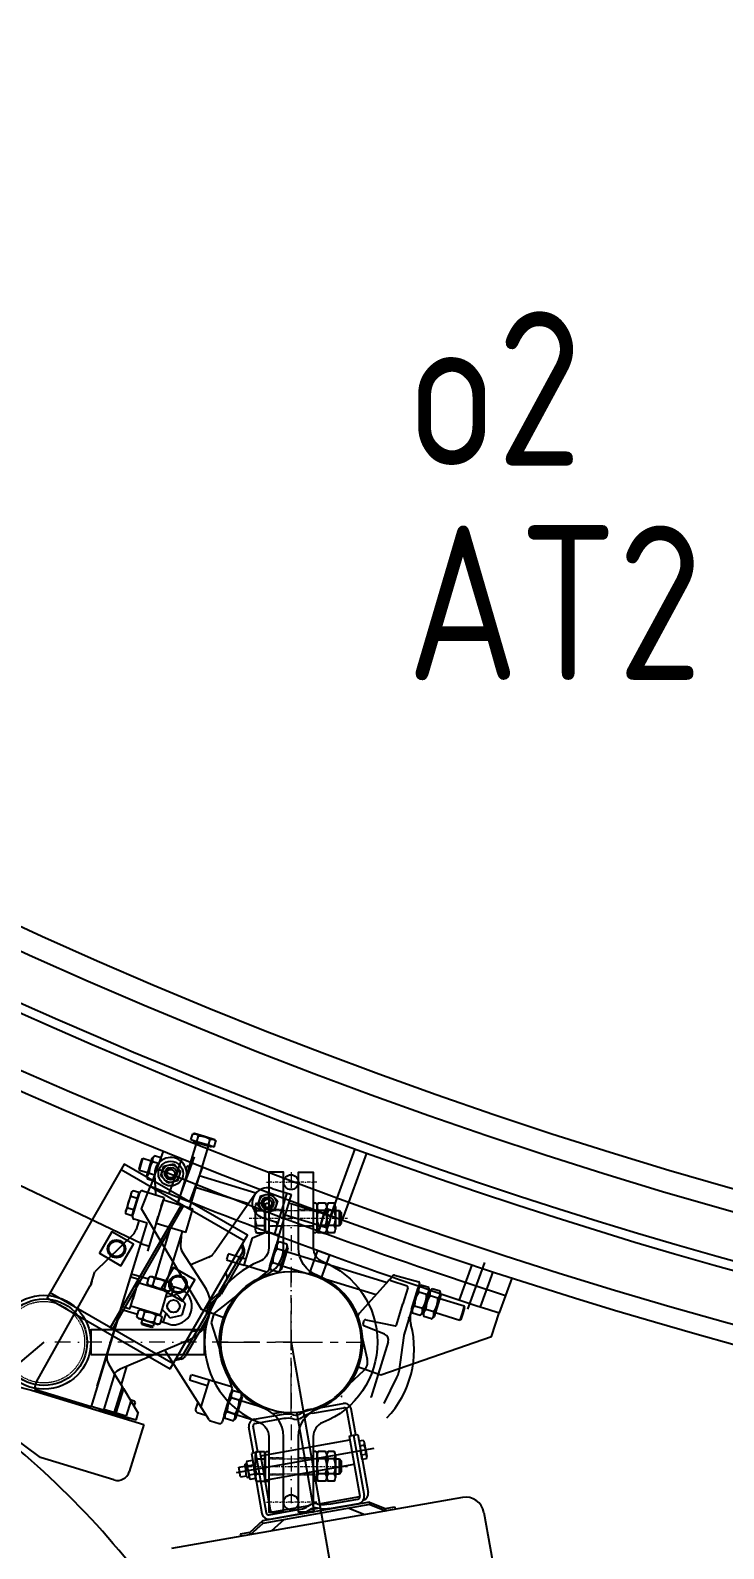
# Model space of a CAD drawing. Header units: millimetres. Extents: x -139278 to 641613, y -260926 to 217780.
# Drawn here: x 223079 to 223640, y -2425 to -1197 of the extents above; entities that cross this region are included whole.
import ezdxf
from ezdxf.enums import TextEntityAlignment as Align

# ---------------------------------------------------------------- set-up
doc = ezdxf.new("R2010")
doc.units = ezdxf.units.MM
for name, pattern in [('MITTE', [50.8, 31.75, -6.35, 6.35, -6.35]), ('STRICHLINIE', [0.75, 0.5, -0.25]), ('STRICHPUNKT', [25.4, 12.7, -6.35, 0, -6.35])]:
    doc.linetypes.add(name, pattern=pattern)
for name, color, linetype, lineweight in [('10_30_AntennentraegerAchse', 61, 'MITTE', 18), ('10_30_Sektorantenne_MHA', 21, 'Continuous', 25), ('10_31_SystemGestell_Kabelbock', 6, 'Continuous', 25), ('10_yy_Stahl', 6, 'Continuous', 25), ('10_yy_Stahl_Achse', 8, 'STRICHPUNKT', 9), ('10_yy_Stahl_VDK', 8, 'STRICHLINIE', 9), ('20_30_Sektorantenne_MHA', 7, 'Continuous', 25), ('99_Gebaeude_VDK', 53, 'STRICHLINIE', 18)]:
    doc.layers.add(name, color=color, linetype=linetype, lineweight=lineweight)
doc.styles.add('ISOCP', font='ISOCP', dxfattribs={"width": 0.9})
doc.dimstyles.new('M_050', dxfattribs={"dimscale": 50, "dimtxt": 2.5, "dimasz": 2, "dimexe": 2, "dimexo": 2, "dimgap": 1, "dimtad": 1, "dimlfac": 0.001, "dimzin": 1, "dimdsep": 46, "dimtxsty": 'ISOCP', "dimblk": 'OBLIQUE', "dimcen": 2.5, "dimclrd": 256, "dimclre": 256, "dimclrt": 256, "dimadec": 0, "dimazin": 0, "dimtfac": 1, "dimtmove": 2, "dimatfit": 3, "dimfxl": 0, "dimtolj": 1, "dimtzin": 0, "dimarcsym": 0})

# ---------------------------------------------------------------- blocks, each defined once
blk = doc.blocks.new('_OBLIQUE')
at = {"color": 0, "linetype": 'ByBlock'}
blk.add_line((-0.5, -0.5), (0.5, 0.5), dxfattribs=at)
blk = doc.blocks.new('*D44')
at = {"lineweight": -2}
blk.add_arc((224746.8, 1744.4), 2209.6, 240.0004, 260.0004, dxfattribs=at)
at = {"layer": 'Defpoints', "color": 0}
for p in [(224746.8, 1744.4), (224746.8, 1744.4), (223871.6, -284.5), (222678.5, -1838), (224034.9, -2293.3)]:
    blk.add_point(p, dxfattribs=at)
at = {"lineweight": -2, "xscale": 100, "yscale": 100, "zscale": 100}
for p, rotation in [((223642, -169.2), 150.0003761264478), ((224363.1, -431.7), 350.0003761264577)]:
    blk.add_blockref('_OBLIQUE', p, dxfattribs=dict(at, rotation=rotation))
at = {"insert": (224029.6, -226.3), "char_height": 125, "attachment_point": 5, "rotation": 340.0004, "style": 'ISOCP'}
blk.add_mtext('\\A1;20°', dxfattribs=at)
blk = doc.blocks.new('*D46')
at = {"lineweight": -2}
blk.add_arc((224746.8, 1744.4), 2209.6, 220.0004, 240.0004, dxfattribs=at)
at = {"layer": 'Defpoints', "color": 0}
for p in [(224746.8, 1744.4), (224746.8, 1744.4), (223230.5, 137.2), (221606, -891.1), (222678.5, -1838)]:
    blk.add_point(p, dxfattribs=at)
at = {"lineweight": -2, "xscale": 100, "yscale": 100, "zscale": 100}
for p, rotation in [((223054.1, 324.1), 130.000376126735), ((223642, -169.2), 330.0003761267437)]:
    blk.add_blockref('_OBLIQUE', p, dxfattribs=dict(at, rotation=rotation))
at = {"insert": (223398.8, 137.9), "char_height": 125, "attachment_point": 5, "rotation": 320.0004, "style": 'ISOCP'}
blk.add_mtext('\\A1;20°', dxfattribs=at)
blk = doc.blocks.new('M12 HV Seite Kopf')
at = {"color": 0, "linetype": 'ByBlock', "lineweight": -2}
for p, q in [((-12, 10), (-12, 3.6)), ((12, 3.6), (-12, 3.6)), ((-11, 3), (-12, 2)), ((-12, 2), (-12, 0)), ((12, 0), (-12, 0)), ((11, 3), (-11, 3)), ((-10, 3.6), (-10, 3)), ((9, 11), (-9, 11)), ((-6, 10), (-6, 3.6)), ((6, 10), (6, 3.6)), ((10, 3.6), (10, 3)), ((11, 3), (12, 2)), ((12, 10), (12, 3.6)), ((12, 2), (12, 0))]:
    blk.add_line(p, q, dxfattribs=at)
for centre, radius, start, end in [((-9, 6), 4.97, 53.0008, 126.9992), ((0, -7.4), 18.4, 71.0054, 108.9946), ((9, 6), 4.97, 53.0008, 126.9992)]:
    blk.add_arc(centre, radius, start, end, dxfattribs=at)
blk = doc.blocks.new('M 12 HV Seite Mutter gekontert')
at = {"color": 0, "linetype": 'ByBlock', "lineweight": -2}
for p, q in [((0, 12), (0, -12)), ((2, 12), (0, 12)), ((3, 11), (2, 12)), ((3, 11), (3, -11)), ((10, 12), (4, 12)), ((10, 6), (4, 6)), ((11, 9), (11, -9)), ((11, 9), (11, -9)), ((17, 12), (12, 12)), ((17, 6), (12, 6)), ((18, 9), (18, -9)), ((18, 6), (21.2, 6)), ((21.2, -6), (21.2, 6)), ((21.2, 6), (22.7, 4.5)), ((22.7, 4.5), (22.7, -4.5)), ((2, -12), (0, -12)), ((3, -11), (2, -12)), ((10, -6), (4, -6)), ((10, -12), (4, -12)), ((17, -6), (12, -6)), ((17, -12), (12, -12)), ((18, -6), (21.2, -6)), ((21.2, -6), (22.7, -4.5))]:
    blk.add_line(p, q, dxfattribs=at)
for centre, radius, start, end in [((8, 9), 4.97, 143.0008, 216.9992), ((21.4, 0), 18.4, 161.0054, 198.9946), ((6, 9), 4.97, 323.0008, 36.9992), ((-7.4, 0), 18.4, 341.0054, 18.9946), ((16, 9), 4.97, 143.0008, 216.9992), ((29.4, 0), 18.4, 161.0054, 198.9946), ((13, 9), 4.97, 323.0008, 36.9992), ((-0.4, 0), 18.4, 341.0054, 18.9946), ((8, -9), 4.97, 143.0008, 216.9992), ((6, -9), 4.97, 323.0008, 36.9992), ((16, -9), 4.97, 143.0008, 216.9992), ((13, -9), 4.97, 323.0008, 36.9992)]:
    blk.add_arc(centre, radius, start, end, dxfattribs=at)
blk = doc.blocks.new('M12 HV Schelle seite')
at = {"color": 8, "linetype": 'STRICHPUNKT', "lineweight": 5, "ltscale": 0.2}
blk.add_line((0, 16), (0, -63.7), dxfattribs=at)
at = {"layer": '10_yy_Stahl_VDK', "ltscale": 0.2}
for p, q in [((-7, -12), (-7, 0)), ((6, 0), (6, -36)), ((7, -12), (7, 0)), ((-6, 0), (-6, -36)), ((-7, -36), (-7, -24)), ((7, -36), (7, -24))]:
    blk.add_line(p, q, dxfattribs=at)
blk.add_blockref('M12 HV Seite Kopf', (0, 0))
at = {"rotation": 270}
blk.add_blockref('M 12 HV Seite Mutter gekontert', (0, -36), dxfattribs=at)
blk = doc.blocks.new('Sektor-AL 114.3 oben_08')
for points in [[(22163.3, 10928, -0.308308), (22155.7, 10916.9, 0.681385), (22155.7, 10786.6, -0.308308), (22163.3, 10775.4), (22163.3, 10714.2), (22175.3, 10714.2), (22175.3, 10775.4, 0.308308), (22160.1, 10797.7, -0.681385), (22160.1, 10905.7, 0.308308), (22175.3, 10928), (22175.3, 10989.2), (22163.3, 10989.2)], [(22199.3, 10928, 0.308308), (22206.9, 10916.9, -0.681385), (22206.9, 10786.6, 0.308308), (22199.3, 10775.4), (22199.3, 10714.2), (22187.3, 10714.2), (22187.3, 10775.4, -0.308308), (22202.6, 10797.7, 0.681385), (22202.6, 10905.7, -0.308308), (22187.3, 10928), (22187.3, 10989.2), (22199.3, 10989.2)]]:
    blk.add_lwpolyline(points, format="xyb", close=True)
blk.add_lwpolyline([(22019.4, 10841.7), (22111.3, 10841.7), (22111.3, 10861.7), (22019.4, 10861.7)], close=True)
for centre, radius in [((22181.3, 10981.2), 6), ((21981.3, 10851.7), 38), ((21981.3, 10851.7), 35), ((22181.3, 10722.2), 6)]:
    blk.add_circle(centre, radius)
at = {"layer": '10_yy_Stahl_Achse'}
for p, q in [((22181.3, 10989.2), (22181.3, 10714.2)), ((22181.3, 10851.7), (21981.3, 10851.7))]:
    blk.add_line(p, q, dxfattribs=at)
at = {"layer": '10_yy_Stahl_Achse', "ltscale": 0.2}
for p, q in [((22202.1, 10981.2), (22160.6, 10981.2)), ((22202.1, 10722.2), (22160.6, 10722.2))]:
    blk.add_line(p, q, dxfattribs=at)
at = {"layer": '10_yy_Stahl_VDK'}
blk.add_circle((21981.3, 10851.7), 33, dxfattribs=at)
at = {"layer": '99_Gebaeude_VDK'}
blk.add_circle((22181.3, 10851.7), 57.1, dxfattribs=at)
at = {"rotation": 90}
for p in [(22163.3, 10952.2), (22163.3, 10751.2)]:
    blk.add_blockref('M12 HV Schelle seite', p, dxfattribs=at)

msp = doc.modelspace()

# ---------------------------------------------------------------- linework, layer by layer
for p, q in [((223213.312, -2096.677), (223198.043, -2146.62)), ((223222.875, -2099.601), (223207.606, -2149.544)), ((223186.536, -2103.826), (223176.269, -2132.035)), ((223201.384, -2109.813), (223191.118, -2138.018)), ((223211.456, -2108.455), (223197.769, -2146.059)), ((223341.53, -2101.934), (223321.865, -2155.963)), ((223350.928, -2105.351), (223331.262, -2159.383)), ((223218.113, -2116.479), (223207.848, -2144.681)), ((223436.121, -2195.827), (223425.857, -2224.029)), ((223453.221, -2201.474), (223442.955, -2229.68)), ((223468.444, -2206.432), (223458.176, -2234.641)), ((223289.915, -2258.364), (223444.441, -3134.725)), ((223274.889, -2316.15), (223282.033, -2314.868))]:
    msp.add_line(p, q)
at = {"ltscale": 4}
for p, q in [((223208.88, -2094.695), (223210.354, -2089.876)), ((223213.571, -2096.129), (223208.88, -2094.695)), ((223211.836, -2089.534), (223210.354, -2089.876)), ((223210.905, -2095.314), (223210.73, -2095.888)), ((223210.73, -2095.888), (223225.457, -2100.39)), ((223219.964, -2092.019), (223211.836, -2089.534)), ((223213.571, -2096.129), (223215.044, -2091.31)), ((223222.967, -2099.002), (223213.571, -2096.129)), ((223228.093, -2094.504), (223219.964, -2092.019)), ((223222.967, -2099.002), (223224.44, -2094.183)), ((223227.657, -2100.436), (223222.967, -2099.002)), ((223225.632, -2099.817), (223225.457, -2100.39)), ((223227.657, -2100.436), (223229.131, -2095.617)), ((223228.093, -2094.504), (223229.131, -2095.617)), ((223169.139, -2110.334), (223167.896, -2114.398)), ((223168.613, -2114.618), (223170.075, -2109.836)), ((223169.139, -2110.334), (223170.075, -2109.836)), ((223176.769, -2111.883), (223170.075, -2109.836)), ((223173.071, -2123.98), (223177.544, -2109.349)), ((223177.544, -2109.349), (223179.375, -2107.642)), ((223182.445, -2113.713), (223177.939, -2112.336)), ((223184.632, -2109.249), (223179.375, -2107.642)), ((223185.095, -2111.257), (223184.632, -2109.249)), ((223167.896, -2114.398), (223166.654, -2118.463)), ((223166.654, -2118.463), (223167.152, -2119.399)), ((223167.152, -2119.399), (223168.613, -2114.618)), ((223173.846, -2121.446), (223167.152, -2119.399)), ((223173.071, -2123.98), (223173.634, -2126.419)), ((223179.574, -2123.102), (223175.069, -2121.724)), ((223180.458, -2139.153), (223179.541, -2122.648)), ((223184.552, -2123.767), (223186.943, -2115.945)), ((223190.13, -2129.748), (223184.552, -2123.767)), ((223186.943, -2115.945), (223194.912, -2114.106)), ((223194.912, -2114.106), (223200.49, -2120.087)), ((223200.49, -2120.087), (223198.099, -2127.909)), ((223204.644, -2117.233), (223206.151, -2115.828)), ((223205.91, -2120.887), (223205.468, -2120.752)), ((223207.345, -2116.193), (223206.151, -2115.828)), ((223261.444, -2137.77), (223215.5, -2123.724)), ((223160.882, -2136.828), (223158.397, -2144.956)), ((223160.882, -2136.828), (223161.995, -2135.79)), ((223161.593, -2156.391), (223167.441, -2137.264)), ((223166.814, -2137.264), (223161.995, -2135.79)), ((223166.814, -2137.264), (223165.38, -2141.954)), ((223169.938, -2135.937), (223187.152, -2141.199)), ((223178.891, -2128.026), (223173.634, -2126.419)), ((223179.793, -2127.185), (223178.891, -2128.026)), ((223198.099, -2127.909), (223190.13, -2129.748)), ((223255.354, -2146.365), (223212.576, -2133.287)), ((223274.593, -2133.948), (223290.372, -2138.772)), ((223286.546, -2137.602), (223276.46, -2170.595)), ((223158.397, -2144.956), (223155.912, -2153.085)), ((223162.507, -2151.35), (223157.688, -2149.877)), ((223165.38, -2141.954), (223160.561, -2140.481)), ((223162.266, -2154.191), (223166.768, -2139.464)), ((223165.38, -2141.954), (223162.507, -2151.35)), ((223166.195, -2139.289), (223166.768, -2139.464)), ((223184.813, -2148.85), (223173.853, -2184.698)), ((223184.886, -2148.611), (223182.401, -2156.739)), ((223187.152, -2141.199), (223184.813, -2148.85)), ((223184.886, -2148.611), (223186.567, -2143.112)), ((223186.567, -2143.112), (223210.475, -2150.421)), ((223260.699, -2138.732), (223227.55, -2186.073)), ((223262.969, -2147.741), (223265.36, -2139.92)), ((223268.547, -2153.723), (223262.969, -2147.741)), ((223265.36, -2139.92), (223273.329, -2138.08)), ((223273.329, -2138.08), (223278.907, -2144.062)), ((223278.907, -2144.062), (223276.516, -2151.883)), ((223279.7, -2173.677), (223290.372, -2138.772)), ((223316.246, -2154.525), (223288.179, -2145.944)), ((223316.795, -2154.784), (223318.229, -2150.094)), ((223318.229, -2150.094), (223323.048, -2151.567)), ((223133.093, -2294.074), (223173.441, -2162.104)), ((223152.536, -2230.48), (223173.441, -2162.104)), ((223155.912, -2153.085), (223156.254, -2154.567)), ((223161.073, -2156.041), (223156.254, -2154.567)), ((223162.507, -2151.35), (223161.073, -2156.041)), ((223161.692, -2154.016), (223162.266, -2154.191)), ((223173.441, -2162.104), (223162.921, -2158.888)), ((223166.747, -2160.057), (223164.574, -2167.164)), ((223180.72, -2162.238), (223182.401, -2156.739)), ((223204.627, -2169.547), (223180.72, -2162.238)), ((223204.627, -2169.547), (223210.475, -2150.421)), ((223267.283, -2157.855), (223277.325, -2160.925)), ((223276.516, -2151.883), (223268.547, -2153.723)), ((223313.323, -2164.088), (223285.255, -2155.507)), ((223317.036, -2151.943), (223312.533, -2166.67)), ((223313.922, -2164.18), (223316.795, -2154.784)), ((223316.795, -2154.784), (223321.614, -2156.258)), ((223317.61, -2152.119), (223317.036, -2151.943)), ((223318.42, -2169.307), (223320.905, -2161.178)), ((223320.905, -2161.178), (223323.39, -2153.049)), ((223323.39, -2153.049), (223323.048, -2151.567)), ((223161.981, -2171.411), (223131.089, -2201.44)), ((223192.195, -2165.746), (223179.916, -2205.911)), ((223201.758, -2168.67), (223189.479, -2208.835)), ((223201.37, -2169.94), (223200.555, -2179.252)), ((223251.949, -2196.04), (223258.674, -2174.045)), ((223258.674, -2174.045), (223270.044, -2169.136)), ((223271.429, -2169.057), (223278.372, -2171.18)), ((223279.7, -2173.677), (223271.514, -2200.453)), ((223312.488, -2168.871), (223313.922, -2164.18)), ((223312.488, -2168.871), (223317.307, -2170.344)), ((223313.107, -2166.846), (223312.533, -2166.67)), ((223313.922, -2164.18), (223318.741, -2165.653)), ((223318.42, -2169.307), (223317.307, -2170.344)), ((223169.227, -2178.816), (223174.371, -2180.388)), ((223219.895, -2212.925), (223202.131, -2185.57)), ((223253.411, -2191.259), (223239.066, -2186.873)), ((223272.631, -2196.8), (223277.999, -2179.243)), ((223277.999, -2179.243), (223280.195, -2177.194)), ((223284.781, -2184.756), (223278.473, -2182.827)), ((223286.503, -2179.123), (223280.195, -2177.194)), ((223287.179, -2182.049), (223281.811, -2199.607)), ((223287.179, -2182.049), (223281.811, -2199.607)), ((223286.249, -2185.09), (223367.595, -2209.96)), ((223287.179, -2182.049), (223286.503, -2179.123)), ((223223.357, -2189.503), (223208.807, -2195.851)), ((223237.604, -2191.655), (223251.949, -2196.04)), ((223238.985, -2187.138), (223237.696, -2191.354)), ((223270.077, -2201.583), (223251.949, -2196.04)), ((223272.631, -2196.8), (223273.306, -2199.727)), ((223281.337, -2196.022), (223275.028, -2194.094)), ((223282.741, -2196.566), (223358.735, -2219.8)), ((223128.75, -2209.091), (223127.873, -2211.96)), ((223128.185, -2210.939), (223131.089, -2201.44)), ((223159.815, -2230.614), (223166.54, -2208.619)), ((223174.431, -2207.372), (223160.869, -2203.225)), ((223165.876, -2207.37), (223161.094, -2205.908)), ((223164.42, -2215.552), (223166.101, -2210.053)), ((223166.101, -2210.053), (223190.009, -2217.363)), ((223173.335, -2210.956), (223174.943, -2205.699)), ((223175.042, -2212.787), (223173.335, -2210.956)), ((223177.381, -2205.136), (223174.943, -2205.699)), ((223177.381, -2205.136), (223192.013, -2209.61)), ((223178.03, -2212.392), (223179.637, -2207.135)), ((223187.418, -2215.262), (223189.026, -2210.005)), ((223192.013, -2209.61), (223193.72, -2211.44)), ((223192.113, -2216.697), (223193.72, -2211.44)), ((223271.514, -2200.453), (223227.463, -2235.088)), ((223279.615, -2201.655), (223273.306, -2199.727)), ((223281.811, -2199.607), (223279.615, -2201.655)), ((223368.801, -2208.62), (223345.176, -2234.858)), ((223372.524, -2204.486), (223370.253, -2207.007)), ((223383.78, -2213.136), (223370.671, -2208.622)), ((223373.526, -2204.189), (223393.197, -2209.46)), ((223393.894, -2210.718), (223392.15, -2216.422)), ((223083.975, -2290.56), (223127.353, -2212.892)), ((223160.254, -2229.179), (223161.935, -2223.681)), ((223164.42, -2215.552), (223161.935, -2223.681)), ((223189.674, -2217.26), (223175.042, -2212.787)), ((223189.674, -2217.26), (223175.042, -2212.787)), ((223184.161, -2236.489), (223190.009, -2217.363)), ((223193.104, -2220.917), (223188.604, -2221.956)), ((223189.674, -2217.26), (223192.113, -2216.697)), ((223193.104, -2220.917), (223195.296, -2213.75)), ((223197.605, -2219.878), (223193.104, -2220.917)), ((223199.121, -2214.92), (223193.209, -2213.112)), ((223197.605, -2219.878), (223204.299, -2227.057)), ((223384.411, -2214.374), (223380.448, -2227.338)), ((223384.411, -2214.374), (223384.459, -2214.217)), ((223384.457, -2214.225), (223384.443, -2214.232)), ((223387.42, -2231.895), (223392.788, -2214.337)), ((223392.15, -2216.422), (223388.057, -2229.81)), ((223392.788, -2214.337), (223394.984, -2212.289)), ((223399.571, -2219.851), (223393.262, -2217.922)), ((223401.293, -2214.218), (223394.984, -2212.289)), ((223401.968, -2217.144), (223396.6, -2234.702)), ((223401.968, -2217.144), (223396.6, -2234.702)), ((223401.968, -2217.144), (223401.293, -2214.218)), ((223401.968, -2217.144), (223404.165, -2215.096)), ((223408.751, -2222.658), (223402.443, -2220.729)), ((223410.473, -2217.024), (223404.165, -2215.096)), ((223411.149, -2219.951), (223405.781, -2237.509)), ((223410.219, -2222.992), (223430.015, -2229.044)), ((223411.149, -2219.951), (223410.473, -2217.024)), ((223152.536, -2230.48), (223128.123, -2310.331)), ((223165.66, -2236.061), (223152.098, -2231.914)), ((223158.566, -2231.278), (223153.785, -2229.816)), ((223184.161, -2236.489), (223160.254, -2229.179)), ((223165.149, -2237.733), (223166.756, -2232.476)), ((223169.195, -2231.913), (223166.756, -2232.476)), ((223169.195, -2231.913), (223183.826, -2236.386)), ((223169.843, -2239.168), (223171.451, -2233.911)), ((223188.716, -2235.273), (223185.566, -2231.895)), ((223186.525, -2242.44), (223188.716, -2235.273)), ((223191.866, -2238.651), (223188.716, -2235.273)), ((223204.299, -2227.057), (223201.429, -2236.443)), ((223227.463, -2235.088), (223225.124, -2242.738)), ((223375.2, -2244.502), (223380.448, -2227.338)), ((223388.057, -2229.81), (223381.064, -2252.684)), ((223387.42, -2231.895), (223388.096, -2234.821)), ((223394.404, -2236.75), (223388.096, -2234.821)), ((223396.126, -2231.117), (223389.818, -2229.188)), ((223396.6, -2234.702), (223394.404, -2236.75)), ((223396.6, -2234.702), (223397.276, -2237.628)), ((223405.307, -2233.924), (223398.998, -2231.995)), ((223406.711, -2234.468), (223426.506, -2240.52)), ((223428.26, -2234.782), (223426.506, -2240.52)), ((223427.63, -2239.922), (223429.121, -2235.045)), ((223430.015, -2229.044), (223428.26, -2234.782)), ((223429.121, -2235.045), (223430.612, -2230.168)), ((223430.612, -2230.168), (223430.015, -2229.044)), ((223166.856, -2239.563), (223165.149, -2237.733)), ((223181.487, -2244.037), (223166.856, -2239.563)), ((223181.487, -2244.037), (223166.856, -2239.563)), ((223169.39, -2240.338), (223168.623, -2242.849)), ((223169.121, -2243.785), (223168.623, -2242.849)), ((223173.404, -2244.31), (223168.623, -2242.849)), ((223169.121, -2243.785), (223173.185, -2245.028)), ((223173.185, -2245.028), (223177.249, -2246.27)), ((223178.186, -2245.772), (223173.404, -2244.31)), ((223177.249, -2246.27), (223178.186, -2245.772)), ((223178.953, -2243.262), (223178.186, -2245.772)), ((223179.232, -2242.039), (223180.839, -2236.782)), ((223181.487, -2244.037), (223183.926, -2243.474)), ((223183.826, -2236.386), (223185.533, -2238.217)), ((223183.926, -2243.474), (223185.533, -2238.217)), ((223190.35, -2243.609), (223184.437, -2241.802)), ((223191.866, -2238.651), (223201.429, -2236.443)), ((223225.124, -2242.738), (223242.277, -2296.084)), ((223344.02, -2239.329), (223351.559, -2271.982)), ((223348.209, -2243.857), (223349.135, -2240.828)), ((223365.565, -2251.854), (223348.791, -2245.077)), ((223350.299, -2240.143), (223374.036, -2245.188)), ((223403.584, -2239.557), (223397.276, -2237.628)), ((223405.781, -2237.509), (223403.584, -2239.557)), ((223427.63, -2239.922), (223426.506, -2240.52)), ((223206.457, -2256.88), (223151.529, -2280.195)), ((223368.474, -2257.952), (223354.813, -2302.635)), ((223381.029, -2252.842), (223376.983, -2282.469)), ((223223.546, -2321.225), (223187.716, -2264.835)), ((222999.18, -2277.184), (223079.913, -2297.16)), ((223147.141, -2284.18), (223138.496, -2312.457)), ((223142.133, -2275.904), (223147.141, -2284.18)), ((223147.141, -2284.18), (223153.231, -2294.244)), ((223156.849, -2277.937), (223152.323, -2292.743)), ((223207.863, -2288.933), (223209.152, -2284.717)), ((223209.244, -2284.416), (223241.717, -2294.344)), ((223348.635, -2281.545), (223325.398, -2303.213)), ((223079.913, -2297.16), (223170.718, -2324.922)), ((223082.22, -2296.297), (223083.975, -2290.56)), ((223082.22, -2296.297), (223128.123, -2310.331)), ((223153.231, -2294.244), (223146.879, -2315.02)), ((223154.193, -2295.835), (223148.204, -2315.425)), ((223153.231, -2294.244), (223153.592, -2294.84)), ((223153.592, -2294.84), (223153.832, -2295.238)), ((223153.832, -2295.238), (223154.193, -2295.835)), ((223154.193, -2295.835), (223160.283, -2305.898)), ((223222.127, -2293.584), (223207.783, -2289.198)), ((223223.589, -2288.802), (223216.882, -2310.738)), ((223242.277, -2296.084), (223234.09, -2322.86)), ((223241.16, -2299.737), (223243.356, -2297.689)), ((223249.665, -2299.617), (223243.356, -2297.689)), ((223365.317, -2307.897), (223375.578, -2287.068)), ((223087.054, -2298.298), (223087.2, -2297.82)), ((223099.486, -2302.099), (223087.054, -2298.298)), ((223089.453, -2299.031), (223089.161, -2299.988)), ((223089.453, -2299.031), (223090.59, -2299.379)), ((223090.59, -2299.379), (223090.298, -2300.335)), ((223090.59, -2299.379), (223091.721, -2299.725)), ((223091.721, -2299.725), (223091.429, -2300.681)), ((223092.212, -2299.875), (223091.919, -2300.831)), ((223092.212, -2299.875), (223093.879, -2300.385)), ((223093.879, -2300.385), (223093.587, -2301.341)), ((223093.879, -2300.385), (223095.338, -2300.831)), ((223095.338, -2300.831), (223095.046, -2301.787)), ((223095.767, -2300.962), (223095.475, -2301.918)), ((223095.767, -2300.962), (223097.606, -2301.524)), ((223097.606, -2301.524), (223097.314, -2302.48)), ((223111.918, -2305.9), (223099.486, -2302.099)), ((223101.652, -2302.761), (223101.36, -2303.717)), ((223101.652, -2302.761), (223102.789, -2303.109)), ((223102.789, -2303.109), (223102.497, -2304.065)), ((223102.789, -2303.109), (223103.92, -2303.455)), ((223103.92, -2303.455), (223103.628, -2304.411)), ((223104.411, -2303.604), (223104.118, -2304.561)), ((223104.411, -2303.604), (223106.078, -2304.114)), ((223106.078, -2304.114), (223105.786, -2305.071)), ((223106.078, -2304.114), (223107.537, -2304.56)), ((223107.537, -2304.56), (223107.245, -2305.517)), ((223108.15, -2304.748), (223107.858, -2305.704)), ((223108.15, -2304.748), (223109.56, -2305.179)), ((223109.56, -2305.179), (223109.268, -2306.135)), ((223109.56, -2305.179), (223109.989, -2305.31)), ((223109.989, -2305.31), (223109.697, -2306.266)), ((223109.989, -2305.31), (223111.399, -2305.741)), ((223111.399, -2305.741), (223111.107, -2306.697)), ((223111.918, -2305.9), (223112.064, -2305.421)), ((223160.283, -2305.898), (223156.587, -2317.988)), ((223159.617, -2304.797), (223162.964, -2305.821)), ((223160.283, -2305.898), (223166.217, -2315.704)), ((223163.628, -2307.069), (223162.743, -2309.963)), ((223214.412, -2306.849), (223212.64, -2312.643)), ((223235.792, -2317.295), (223241.16, -2299.737)), ((223240.23, -2302.778), (223272.212, -2312.556)), ((223247.942, -2305.251), (223241.634, -2303.322)), ((223250.34, -2302.544), (223244.972, -2320.102)), ((223250.34, -2302.544), (223244.972, -2320.102)), ((223250.34, -2302.544), (223249.665, -2299.617)), ((223087.246, -2351.687), (223046.038, -2321.312)), ((223138.204, -2313.413), (223128.123, -2310.331)), ((223134.712, -2312.869), (223134.42, -2313.825)), ((223134.671, -2312.856), (223134.817, -2312.378)), ((223147.103, -2316.657), (223134.671, -2312.856)), ((223134.712, -2312.869), (223136.122, -2313.3)), ((223136.122, -2313.3), (223135.83, -2314.256)), ((223136.122, -2313.3), (223136.551, -2313.431)), ((223136.551, -2313.431), (223136.259, -2314.387)), ((223136.551, -2313.431), (223137.961, -2313.862)), ((223137.961, -2313.862), (223137.669, -2314.818)), ((223146.587, -2315.976), (223138.204, -2313.413)), ((223138.635, -2314.068), (223138.343, -2315.024)), ((223138.496, -2312.457), (223156.587, -2317.988)), ((223138.635, -2314.068), (223139.064, -2314.199)), ((223139.064, -2314.199), (223138.772, -2315.155)), ((223139.126, -2314.218), (223138.833, -2315.174)), ((223139.064, -2314.199), (223139.126, -2314.218)), ((223139.126, -2314.218), (223139.616, -2314.368)), ((223139.616, -2314.368), (223139.324, -2315.324)), ((223139.616, -2314.368), (223141.578, -2314.968)), ((223141.578, -2314.968), (223141.285, -2315.924)), ((223141.762, -2315.024), (223141.469, -2315.98)), ((223141.578, -2314.968), (223141.762, -2315.024)), ((223142.252, -2315.174), (223141.96, -2316.13)), ((223142.252, -2315.174), (223143.393, -2315.523)), ((223143.393, -2315.523), (223143.1, -2316.479)), ((223143.393, -2315.523), (223144.52, -2315.867)), ((223144.52, -2315.867), (223144.228, -2316.823)), ((223146.587, -2315.976), (223147.084, -2316.128)), ((223147.415, -2316.229), (223147.084, -2316.128)), ((223159.535, -2320.458), (223147.103, -2316.657)), ((223147.415, -2316.229), (223147.912, -2316.381)), ((223156.295, -2318.944), (223147.912, -2316.381)), ((223150.405, -2317.666), (223150.113, -2318.623)), ((223150.405, -2317.666), (223152.244, -2318.229)), ((223152.244, -2318.229), (223151.952, -2319.185)), ((223152.673, -2318.36), (223152.381, -2319.316)), ((223152.673, -2318.36), (223153.102, -2318.491)), ((223153.102, -2318.491), (223152.81, -2319.447)), ((223153.164, -2318.51), (223152.871, -2319.466)), ((223153.164, -2318.51), (223153.654, -2318.66)), ((223153.654, -2318.66), (223153.362, -2319.616)), ((223153.654, -2318.66), (223155.616, -2319.259)), ((223155.616, -2319.259), (223155.323, -2320.216)), ((223155.8, -2319.316), (223155.507, -2320.272)), ((223155.616, -2319.259), (223155.8, -2319.316)), ((223156.29, -2319.466), (223155.998, -2320.422)), ((223156.29, -2319.466), (223157.431, -2319.814)), ((223164.463, -2321.441), (223156.295, -2318.944)), ((223157.431, -2319.814), (223157.139, -2320.771)), ((223157.431, -2319.814), (223158.558, -2320.159)), ((223158.558, -2320.159), (223158.266, -2321.115)), ((223159.535, -2320.458), (223159.681, -2319.98)), ((223164.463, -2321.441), (223166.217, -2315.704)), ((223213.968, -2315.14), (223221.056, -2317.307)), ((223224.649, -2322.065), (223231.593, -2324.188)), ((223235.792, -2317.295), (223236.467, -2320.221)), ((223242.776, -2322.15), (223236.467, -2320.221)), ((223236.721, -2314.254), (223257.313, -2320.549)), ((223244.498, -2316.517), (223238.19, -2314.588)), ((223244.972, -2320.102), (223242.776, -2322.15)), ((223170.718, -2324.922), (223159.023, -2363.175)), ((223146.537, -2369.814), (223087.246, -2351.687))]:
    msp.add_line(p, q, dxfattribs=at)
at = {"ltscale": 10}
msp.add_line((223446.379, -2193.96), (223432.692, -2231.564), dxfattribs=at)
for points in [[(223236.212, -2238.818), (223217.42, -2231.978), (223168.758, -2150.572), (223176.269, -2132.035)], [(223314.169, -2206.345), (223304.772, -2202.925), (223311.642, -2184.155), (223321.002, -2187.574), (223314.169, -2206.345)], [(223343.619, -2277.91), (223362.411, -2284.75), (223452.014, -2253.668), (223458.176, -2234.641)]]:
    msp.add_lwpolyline(points)
at = {"ltscale": 4, "flags": 128}
msp.add_lwpolyline([(223368.801, -2208.62), (223369.084, -2208.305), (223369.357, -2208.003), (223369.608, -2207.724), (223369.828, -2207.48), (223370.009, -2207.279), (223370.143, -2207.13), (223370.225, -2207.038), (223370.253, -2207.007)], dxfattribs=at)
for centre, radius in [((224746.801, 1744.398), 4048.5), ((224746.801, 1744.398), 4030.5), ((223192.521, -2121.927), 10), ((223289.915, -2258.364), 57.15)]:
    msp.add_circle(centre, radius)
at = {"ltscale": 4}
for centre, radius in [((223192.521, -2121.927), 7.083), ((223192.521, -2121.927), 5), ((223192.521, -2121.927), 3.333), ((223270.938, -2145.901), 7.083), ((223270.938, -2145.901), 5), ((223270.938, -2145.901), 3.333), ((223194.735, -2229.265), 5.1), ((223194.735, -2229.265), 5.05)]:
    msp.add_circle(centre, radius, dxfattribs=at)
for centre, radius, start, end in [((224746.801, 1744.398), 4136.576, 141.160381, 309.497963), ((223192.521, -2121.927), 13, 358.942361, 185.18486), ((223192.521, -2121.927), 4.208, 72.999998, 252.999998), ((223192.521, -2121.927), 4.208, 252.999998, 342.999998), ((223169.353, -2137.849), 2, 72.999998, 162.999998), ((223270.938, -2145.901), 12.5, 72.999998, 252.999998), ((223270.938, -2145.901), 4.208, 72.999998, 252.999998), ((223270.938, -2145.901), 4.208, 252.999998, 342.999998), ((223163.506, -2156.975), 2, 162.999998, 252.999998), ((223276.74, -2162.838), 2, 342.999998, 72.999998), ((223155.011, -2164.24), 10, 314.189204, 342.999998), ((223270.844, -2170.969), 2, 72.999998, 113.568926), ((223277.787, -2173.092), 2, 342.999998, 72.999998), ((223210.517, -2180.124), 10, 174.999998, 212.999998), ((223219.358, -2180.338), 10, 293.568926, 324.999998), ((223118.622, -2208.015), 10, 330.816341, 342.999998), ((223161.386, -2204.952), 1, 162.999998, 252.999998), ((223165.583, -2208.326), 1, 342.999998, 72.999998), ((223289.915, -2258.364), 57, 308.451001, 251.903574), ((223370.996, -2207.677), 1, 137.999998, 250.999998), ((223373.267, -2205.155), 1, 74.999998, 137.999998), ((223392.938, -2210.426), 1, 342.999998, 74.999998), ((223126.948, -2211.565), 1, 330.816341, 342.999998), ((223194.735, -2229.265), 15, 252.999998, 72.999998), ((223194.735, -2229.265), 30, 292.999998, 32.999998), ((223383.455, -2214.082), 1, 342.999998, 70.999998), ((223153.492, -2230.772), 1, 72.999998, 162.999998), ((223158.859, -2230.321), 1, 252.999998, 342.999998), ((223348.892, -2238.204), 5, 138.000025, 192.999963), ((223406.212, -2238.834), 20, 163.000005, 194.788327), ((223349.165, -2244.15), 1, 162.999998, 247.999998), ((223350.091, -2241.121), 1, 77.999998, 162.999998), ((223309.525, -2264.359), 80, 316.35379, 14.788327), ((223374.244, -2244.21), 1, 257.999998, 342.999998), ((223363.692, -2256.49), 5, 342.999998, 67.999998), ((223382.02, -2252.977), 1, 162.999998, 172.223766), ((223150.688, -2270.727), 10, 162.999998, 211.179828), ((223341.815, -2274.231), 10, 313.000003, 12.999993), ((223155.436, -2289.401), 10, 112.999998, 147.24722), ((223362.121, -2280.44), 15, 333.77623, 352.223766), ((223162.672, -2306.777), 1, 342.999998, 72.999998), ((223331.087, -2303.281), 1, 77.999998, 162.999998), ((223350.031, -2301.173), 5, 337.649471, 342.999998), ((222640.19, -2854.746), 666.07, 34.772752, 53.351082), ((223214.553, -2313.227), 2, 162.999998, 252.999998), ((223225.234, -2320.153), 2, 212.43107, 252.999998), ((223232.178, -2322.276), 2, 252.999998, 342.999998), ((223149.46, -2360.251), 10, 252.999998, 342.999998)]:
    msp.add_arc(centre, radius, start, end, dxfattribs=at)
for radius, start, end in [(4087.5, 235, 265), (4095, 235, 265), (4152.5, 235, 265), (4167.5, 247.937319, 252.062681), (4182.5, 247.94472, 252.05528)]:
    msp.add_arc((224746.801, 1744.398), radius, start, end)
for points, weights in [([(223210.354, -2089.876), (223213.113, -2089.239), (223215.044, -2091.31)], [1, 1.15455095302, 1]), ([(223215.044, -2091.31), (223217.784, -2091.352), (223219.964, -2092.019)], [1, 1.0380269746, 1]), ([(223219.964, -2092.019), (223222.144, -2092.685), (223224.44, -2094.183)], [1, 1.0380269746, 1]), ([(223224.44, -2094.183), (223227.199, -2093.546), (223229.131, -2095.617)], [1, 1.15455095302, 1]), ([(223177.939, -2112.336), (223175.149, -2116.616), (223175.069, -2121.724)], [1, 1.15470053838, 1]), ([(223179.375, -2107.642), (223177.302, -2109.575), (223177.939, -2112.336)], [1, 1.15470053838, 1]), ([(223184.715, -2111.531), (223184.932, -2110.549), (223184.632, -2109.249)], [1.07604463871, 1.06730084784, 1]), ([(223175.069, -2121.724), (223172.996, -2123.657), (223173.634, -2126.419)], [1, 1.15470053838, 1]), ([(223206.151, -2115.828), (223205.176, -2116.738), (223204.805, -2117.673)], [1, 1.06730084784, 1.07604463871]), ([(223160.561, -2140.481), (223159.924, -2137.722), (223161.995, -2135.79)], [1, 1.15455095302, 1]), ([(223178.891, -2128.026), (223179.435, -2127.518), (223179.784, -2127.017)], [1, 1.03648687739, 1.05576253838]), ([(223156.254, -2154.567), (223155.617, -2151.808), (223157.688, -2149.877)], [1, 1.15455095302, 1]), ([(223157.688, -2149.877), (223157.73, -2147.136), (223158.397, -2144.956)], [1, 1.0380269746, 1]), ([(223158.397, -2144.956), (223159.063, -2142.776), (223160.561, -2140.481)], [1, 1.0380269746, 1]), ([(223320.905, -2161.178), (223320.238, -2163.358), (223318.741, -2165.653)], [1, 1.0380269746, 1]), ([(223321.614, -2156.258), (223321.571, -2158.998), (223320.905, -2161.178)], [1, 1.0380269746, 1]), ([(223323.048, -2151.567), (223323.685, -2154.326), (223321.614, -2156.258)], [1, 1.15455095302, 1]), ([(223318.741, -2165.653), (223319.378, -2168.413), (223317.307, -2170.344)], [1, 1.15455095302, 1]), ([(223278.473, -2182.827), (223275.124, -2187.963), (223275.028, -2194.094)], [1, 1.15470053838, 1]), ([(223280.195, -2177.194), (223277.708, -2179.514), (223278.473, -2182.827)], [1, 1.15470053838, 1]), ([(223281.337, -2196.022), (223284.685, -2190.886), (223284.781, -2184.756)], [1, 1.15470053838, 1]), ([(223284.781, -2184.756), (223287.268, -2182.437), (223286.503, -2179.123)], [1, 1.15470053838, 1]), ([(223275.028, -2194.094), (223272.541, -2196.413), (223273.306, -2199.727)], [1, 1.15470053838, 1]), ([(223279.615, -2201.655), (223282.102, -2199.336), (223281.337, -2196.022)], [1, 1.15470053838, 1]), ([(223173.335, -2210.956), (223175.268, -2213.029), (223178.03, -2212.392)], [1, 1.15470053838, 1]), ([(223179.637, -2207.135), (223177.704, -2205.062), (223174.943, -2205.699)], [1, 1.15470053838, 1]), ([(223189.026, -2210.005), (223184.746, -2207.215), (223179.637, -2207.135)], [1, 1.15470053838, 1]), ([(223193.72, -2211.44), (223191.787, -2209.367), (223189.026, -2210.005)], [1, 1.15470053838, 1]), ([(223178.03, -2212.392), (223182.31, -2215.182), (223187.418, -2215.262)], [1, 1.15470053838, 1]), ([(223187.418, -2215.262), (223189.351, -2217.335), (223192.113, -2216.697)], [1, 1.15470053838, 1]), ([(223393.262, -2217.922), (223389.914, -2223.058), (223389.818, -2229.188)], [1, 1.15470053838, 1]), ([(223394.984, -2212.289), (223392.497, -2214.608), (223393.262, -2217.922)], [1, 1.15470053838, 1]), ([(223396.126, -2231.117), (223399.474, -2225.981), (223399.571, -2219.851)], [1, 1.15470053838, 1]), ([(223402.443, -2220.729), (223399.094, -2225.865), (223398.998, -2231.995)], [1, 1.15470053838, 1]), ([(223399.571, -2219.851), (223402.058, -2217.531), (223401.293, -2214.218)], [1, 1.15470053838, 1]), ([(223404.165, -2215.096), (223401.678, -2217.415), (223402.443, -2220.729)], [1, 1.15470053838, 1]), ([(223405.307, -2233.924), (223408.655, -2228.788), (223408.751, -2222.658)], [1, 1.15470053838, 1]), ([(223408.751, -2222.658), (223411.238, -2220.338), (223410.473, -2217.024)], [1, 1.15470053838, 1]), ([(223171.451, -2233.911), (223169.518, -2231.838), (223166.756, -2232.476)], [1, 1.15470053838, 1]), ([(223180.839, -2236.782), (223176.559, -2233.991), (223171.451, -2233.911)], [1, 1.15470053838, 1]), ([(223389.818, -2229.188), (223387.33, -2231.508), (223388.096, -2234.821)], [1, 1.15470053838, 1]), ([(223394.404, -2236.75), (223396.891, -2234.431), (223396.126, -2231.117)], [1, 1.15470053838, 1]), ([(223398.998, -2231.995), (223396.511, -2234.314), (223397.276, -2237.628)], [1, 1.15470053838, 1]), ([(223403.584, -2239.557), (223406.072, -2237.237), (223405.307, -2233.924)], [1, 1.15470053838, 1]), ([(223165.149, -2237.733), (223167.082, -2239.806), (223169.843, -2239.168)], [1, 1.15470053838, 1]), ([(223169.843, -2239.168), (223174.123, -2241.958), (223179.232, -2242.039)], [1, 1.15470053838, 1]), ([(223179.232, -2242.039), (223181.165, -2244.111), (223183.926, -2243.474)], [1, 1.15470053838, 1]), ([(223185.533, -2238.217), (223183.601, -2236.144), (223180.839, -2236.782)], [1, 1.15470053838, 1]), ([(223243.356, -2297.689), (223240.869, -2300.008), (223241.634, -2303.322)], [1, 1.15470053838, 1]), ([(223241.634, -2303.322), (223238.286, -2308.458), (223238.19, -2314.588)], [1, 1.15470053838, 1]), ([(223244.498, -2316.517), (223247.846, -2311.381), (223247.942, -2305.251)], [1, 1.15470053838, 1]), ([(223247.942, -2305.251), (223250.43, -2302.931), (223249.665, -2299.617)], [1, 1.15470053838, 1]), ([(223238.19, -2314.588), (223235.702, -2316.907), (223236.467, -2320.221)], [1, 1.15470053838, 1]), ([(223242.776, -2322.15), (223245.263, -2319.83), (223244.498, -2316.517)], [1, 1.15470053838, 1])]:
    msp.add_rational_spline(points, weights, degree=2, dxfattribs=at)
msp.add_point((223385.326, -2238.744), dxfattribs=at)
at = {"layer": '10_30_AntennentraegerAchse'}
for p, q in [((223289.915, -2315.514), (223289.915, -2201.214)), ((223232.765, -2258.364), (223347.065, -2258.364))]:
    msp.add_line(p, q, dxfattribs=at)
at = {"layer": '10_30_Sektorantenne_MHA'}
for p, q in [((223169.227, -2178.816), (222644.908, -1928.315)), ((223152.466, -2118.627), (223252.059, -2176.127)), ((223143.896, -2246.469), (223201.396, -2146.877)), ((223145.628, -2247.469), (223203.128, -2147.877)), ((223250.613, -2185.43), (223231.527, -2218.489)), ((223250.873, -2183.017), (223249.878, -2179.903)), ((223252.102, -2183.579), (223250.554, -2178.732)), ((223251.67, -2187.6), (223233.259, -2219.489)), ((223247.736, -2190.414), (223249.468, -2191.414)), ((223238.155, -2205.173), (223237.202, -2201.859)), ((223094.966, -2218.219), (223194.559, -2275.719)), ((223231.08, -2219.021), (223224.155, -2224.832)), ((223232.366, -2220.553), (223225.44, -2226.364)), ((223222.787, -2227.202), (223221.217, -2236.105)), ((223223.187, -2236.452), (223224.756, -2227.549)), ((223220.979, -2236.757), (223201.893, -2269.816)), ((223222.711, -2237.757), (223204.301, -2269.646)), ((223089.915, -2258.364), (222408.227, -2830.368)), ((223210.669, -2258.615), (223205.475, -2267.612)), ((223212.761, -2249.156), (223209.415, -2249.987)), ((223201.034, -2272.031), (223196.063, -2273.114)), ((223199.933, -2271.248), (223196.739, -2271.943))]:
    msp.add_line(p, q, dxfattribs=at)
for points in [[(223192.059, -2280.05), (223254.559, -2171.796), (223154.966, -2114.296), (223092.466, -2222.55)], [(223152.274, -2196.458), (223162.274, -2179.138), (223144.954, -2169.138), (223134.954, -2186.458)], [(223202.071, -2225.208), (223212.071, -2207.888), (223194.75, -2197.888), (223184.75, -2215.208)]]:
    msp.add_lwpolyline(points, close=True, dxfattribs=at)
for centre, radius in [((223148.614, -2182.798), 7.25), ((223148.614, -2182.798), 6.25), ((223198.41, -2211.548), 7.25), ((223198.41, -2211.548), 6.25)]:
    msp.add_circle(centre, radius, dxfattribs=at)
for centre, radius, start, end in [((223248.015, -2183.93), 3, 330, 17.715422), ((223247.339, -2185.1), 5, 330, 17.715422), ((223235.272, -2206.002), 3, 330, 16.047164), ((223276.633, -2256.71), 58.15, 145.060526, 154.939476), ((223229.795, -2217.489), 2, 310, 330), ((223229.795, -2217.489), 4, 310, 330), ((223219.247, -2235.757), 2, 330, 350), ((223226.726, -2227.896), 4, 130, 170), ((223226.726, -2227.896), 2, 130, 170), ((223212.038, -2246.244), 3, 283.952836, 330), ((223219.247, -2235.757), 4, 330, 350), ((223199.295, -2268.316), 3, 282.284578, 330), ((223199.97, -2267.146), 5, 282.284578, 330)]:
    msp.add_arc(centre, radius, start, end, dxfattribs=at)
at = {"layer": '10_31_SystemGestell_Kabelbock', "ltscale": 5}
msp.add_circle((223289.915, -2258.364), 57.15, dxfattribs=at)
at = {"layer": '20_30_Sektorantenne_MHA'}
for p, q in [((223306.766, -2312.445), (223332.124, -2307.964)), ((223260.237, -2320.666), (223282.148, -2316.795)), ((223260.846, -2324.113), (223282.757, -2320.241)), ((223308.69, -2395.171), (223294.457, -2314.62)), ((223307.375, -2315.891), (223332.733, -2311.411)), ((223338.756, -2334.007), (223335.05, -2313.032)), ((223342.203, -2333.398), (223338.497, -2312.423)), ((223342.203, -2333.398), (223338.497, -2312.423)), ((223259.484, -2348.013), (223255.778, -2327.039)), ((223262.931, -2347.404), (223259.225, -2326.43)), ((223262.931, -2347.404), (223259.225, -2326.43)), ((223337.033, -2334.311), (223340.479, -2333.702)), ((223337.033, -2334.311), (223345.646, -2383.056)), ((223340.479, -2333.702), (223343.926, -2333.093)), ((223340.479, -2333.702), (223349.092, -2382.447)), ((223340.479, -2333.702), (223349.092, -2382.447)), ((223343.926, -2333.093), (223352.219, -2380.029)), ((223245.724, -2363.85), (223357.257, -2344.143)), ((223265.211, -2350.252), (223337.59, -2337.463)), ((223348.309, -2337.905), (223344.883, -2338.51)), ((223348.309, -2337.905), (223344.883, -2338.51)), ((223344.883, -2338.51), (223346.223, -2346.093)), ((223344.883, -2338.51), (223346.223, -2346.093)), ((223348.996, -2341.795), (223345.57, -2342.4)), ((223348.996, -2341.795), (223345.57, -2342.4)), ((223347.491, -2353.269), (223346.223, -2346.093)), ((223347.491, -2353.269), (223346.223, -2346.093)), ((223350.296, -2345.373), (223349.3, -2339.735)), ((223350.296, -2345.373), (223349.3, -2339.735)), ((223350.296, -2345.373), (223351.256, -2350.808)), ((223350.296, -2345.373), (223351.256, -2350.808)), ((223247.545, -2359.467), (223252.468, -2358.597)), ((223252.378, -2358.085), (223253.164, -2362.536)), ((223253.986, -2356.786), (223253.189, -2356.927)), ((223254.947, -2362.221), (223253.951, -2356.583)), ((223254.947, -2362.221), (223253.951, -2356.583)), ((223254.254, -2354.524), (223258.718, -2353.735)), ((223254.254, -2354.524), (223258.718, -2353.735)), ((223254.942, -2358.413), (223259.405, -2357.625)), ((223254.942, -2358.413), (223259.405, -2357.625)), ((223261.207, -2347.709), (223257.761, -2348.318)), ((223257.761, -2348.318), (223266.374, -2397.063)), ((223258.718, -2353.735), (223260.058, -2361.318)), ((223258.718, -2353.735), (223260.058, -2361.318)), ((223264.654, -2347.1), (223261.207, -2347.709)), ((223261.207, -2347.709), (223269.82, -2396.454)), ((223261.207, -2347.709), (223269.82, -2396.454)), ((223264.654, -2347.1), (223272.947, -2394.036)), ((223268.691, -2369.947), (223341.07, -2357.158)), ((223350.301, -2349.18), (223346.875, -2349.785)), ((223350.301, -2349.18), (223346.875, -2349.785)), ((223350.917, -2352.664), (223347.491, -2353.269)), ((223350.917, -2352.664), (223347.491, -2353.269)), ((223248.937, -2367.345), (223247.545, -2359.467)), ((223248.937, -2367.345), (223253.86, -2366.475)), ((223253.951, -2366.986), (223253.164, -2362.536)), ((223254.947, -2362.221), (223255.907, -2367.655)), ((223254.947, -2362.221), (223255.907, -2367.655)), ((223255.907, -2367.655), (223255.109, -2367.796)), ((223256.247, -2365.799), (223260.71, -2365.01)), ((223256.247, -2365.799), (223260.71, -2365.01)), ((223256.862, -2369.283), (223261.326, -2368.494)), ((223256.862, -2369.283), (223261.326, -2368.494)), ((223261.326, -2368.494), (223260.058, -2361.318)), ((223261.326, -2368.494), (223260.058, -2361.318)), ((223311.031, -2389.337), (223345.674, -2383.216)), ((223428.635, -2383.942), (223193.266, -2425.444)), ((223353.371, -2387.726), (223266.71, -2403.005)), ((223353.721, -2389.693), (223267.056, -2404.974)), ((223272.138, -2398.075), (223295.772, -2393.899)), ((223275.265, -2395.657), (223304.491, -2390.493)), ((223305.1, -2393.94), (223311.641, -2392.784)), ((223320.39, -2389.549), (223344.024, -2385.373)), ((223320.999, -2392.996), (223344.633, -2388.82)), ((223336.528, -2392.724), (223349.578, -2397.885)), ((223353.715, -2389.67), (223353.367, -2387.701)), ((223353.371, -2387.724), (223366.178, -2392.927)), ((223353.719, -2389.693), (223366.526, -2394.894)), ((223366.178, -2392.927), (223373.853, -2391.572)), ((223366.526, -2394.894), (223366.178, -2392.927)), ((223373.853, -2391.572), (223374.199, -2393.541)), ((223266.71, -2403.005), (223256.454, -2412.274)), ((223267.056, -2404.974), (223256.8, -2414.241)), ((223267.056, -2404.974), (223266.71, -2403.005)), ((223272.747, -2401.522), (223296.38, -2397.346)), ((223284.247, -2401.943), (223273.749, -2411.255)), ((223445.997, -2396.1), (223465.103, -2504.315)), ((223256.454, -2412.274), (223248.779, -2413.625)), ((223248.779, -2413.625), (223249.127, -2415.594)), ((223256.8, -2414.241), (223256.454, -2412.274))]:
    msp.add_line(p, q, dxfattribs=at)
for centre, radius, start, end in [((223333.081, -2313.38), 5.5, 10.020373, 100.020373), ((223261.194, -2326.082), 5.5, 100.020373, 190.020373), ((223333.081, -2313.38), 2, 10.020373, 100.020373), ((223261.194, -2326.082), 2, 100.020373, 190.020373), ((223346.055, -2340.309), 3.295, 333.193709, 46.847037), ((223346.055, -2340.309), 3.295, 333.193709, 46.847037), ((223339.409, -2347.303), 11.057, 10.051028, 29.878593), ((223339.409, -2347.303), 11.057, 10.051028, 29.878593), ((223339.407, -2347.291), 11.057, 350.162147, 9.989718), ((223339.407, -2347.291), 11.057, 350.162147, 9.989718), ((223253.363, -2357.911), 1, 100.020373, 190.020373), ((223257.195, -2356.01), 3.295, 153.193709, 226.847037), ((223257.195, -2356.01), 3.295, 153.193709, 226.847037), ((223265.836, -2360.303), 11.057, 170.162152, 189.989718), ((223265.836, -2360.303), 11.057, 170.162152, 189.989718), ((223348.589, -2351.279), 2.708, 329.243075, 50.79767), ((223348.589, -2351.279), 2.708, 329.243075, 50.79767), ((223254.935, -2366.812), 1, 190.020373, 280.020373), ((223265.834, -2360.291), 11.057, 190.051028, 209.878598), ((223265.834, -2360.291), 11.057, 190.051028, 209.878598), ((223258.574, -2367.184), 2.708, 149.243075, 230.79767), ((223258.574, -2367.184), 2.708, 149.243075, 230.79767), ((223343.676, -2383.404), 2, 280.020373, 10.020373), ((223343.676, -2383.404), 5.5, 280.020373, 10.020373), ((223346.803, -2380.986), 5.5, 286.656847, 10.020373), ((223431.227, -2398.717), 15, 10.048115, 100.048115), ((223274.917, -2393.688), 2, 190.020373, 280.020373), ((223271.79, -2396.106), 5.5, 190.020373, 280.020373), ((223271.79, -2396.106), 2, 190.020373, 280.020373)]:
    msp.add_arc(centre, radius, start, end, dxfattribs=at)
for points, start_tangent, end_tangent in [([(223282.148, -2316.795), (223288.79, -2316.37), (223294.931, -2317.304)], (0.98474595, 0.17399834), (0.98474595, 0.17399834)), ([(223282.757, -2320.241), (223289.399, -2319.817), (223295.54, -2320.751)], (0.98474595, 0.17399834), (0.98474595, 0.17399834)), ([(223306.767, -2312.445), (223300.381, -2314.322), (223294.932, -2317.304)], (-0.98474595, -0.17399834), (-0.98474595, -0.17399834)), ([(223307.375, -2315.891), (223300.989, -2317.769), (223295.54, -2320.751)], (-0.98474595, -0.17399834), (-0.98474595, -0.17399834)), ([(223295.772, -2393.899), (223302.158, -2392.022), (223307.607, -2389.04)], (0.98474595, 0.17399834), (0.98474595, 0.17399834)), ([(223296.38, -2397.346), (223302.766, -2395.468), (223308.215, -2392.486)], (0.98474595, 0.17399834), (0.98474595, 0.17399834)), ([(223320.39, -2389.549), (223313.748, -2389.974), (223307.607, -2389.04)], (-0.98474595, -0.17399834), (-0.98474595, -0.17399834)), ([(223320.999, -2392.996), (223314.357, -2393.42), (223308.216, -2392.486)], (-0.98474595, -0.17399834), (-0.98474595, -0.17399834))]:
    msp.add_spline(points, degree=3, dxfattribs=dict(at, start_tangent=start_tangent, end_tangent=end_tangent))

# ---------------------------------------------------------------- block references
at = {"layer": '10_yy_Stahl'}
msp.add_blockref('Sektor-AL 114.3 oben_08', (201108.576, -13110.071), dxfattribs=at)

# ---------------------------------------------------------------- texts
at = {"style": 'ISOCP', "width": 0.9}
for s, p in [('o2', (223383.436, -1586.596)), ('AT2', (223383.436, -1759.928))]:
    msp.add_text(s, height=125, dxfattribs=at).set_placement(p, align=Align.BOTTOM_LEFT)

# ---------------------------------------------------------------- dimensions: what is measured, and where the dimension line sits
for base, line1, picture, middle in [((223230.469, 137.158), ((221606.036, -891.052), (224746.801, 1744.398)), '*D46', (223398.808, 137.901)), ((223871.624, -284.529), ((224034.87, -2293.319), (224746.801, 1744.398)), '*D44', (224029.557, -226.256))]:
    dim = msp.add_angular_dim_2l(base=base, line1=line1, line2=((222678.537, -1837.996), (224746.801, 1744.398)), dimstyle='M_050')
    dim.commit()
    dim.dimension.update_dxf_attribs({"geometry": picture, "text_midpoint": middle})

doc.saveas('drawing.dxf')
